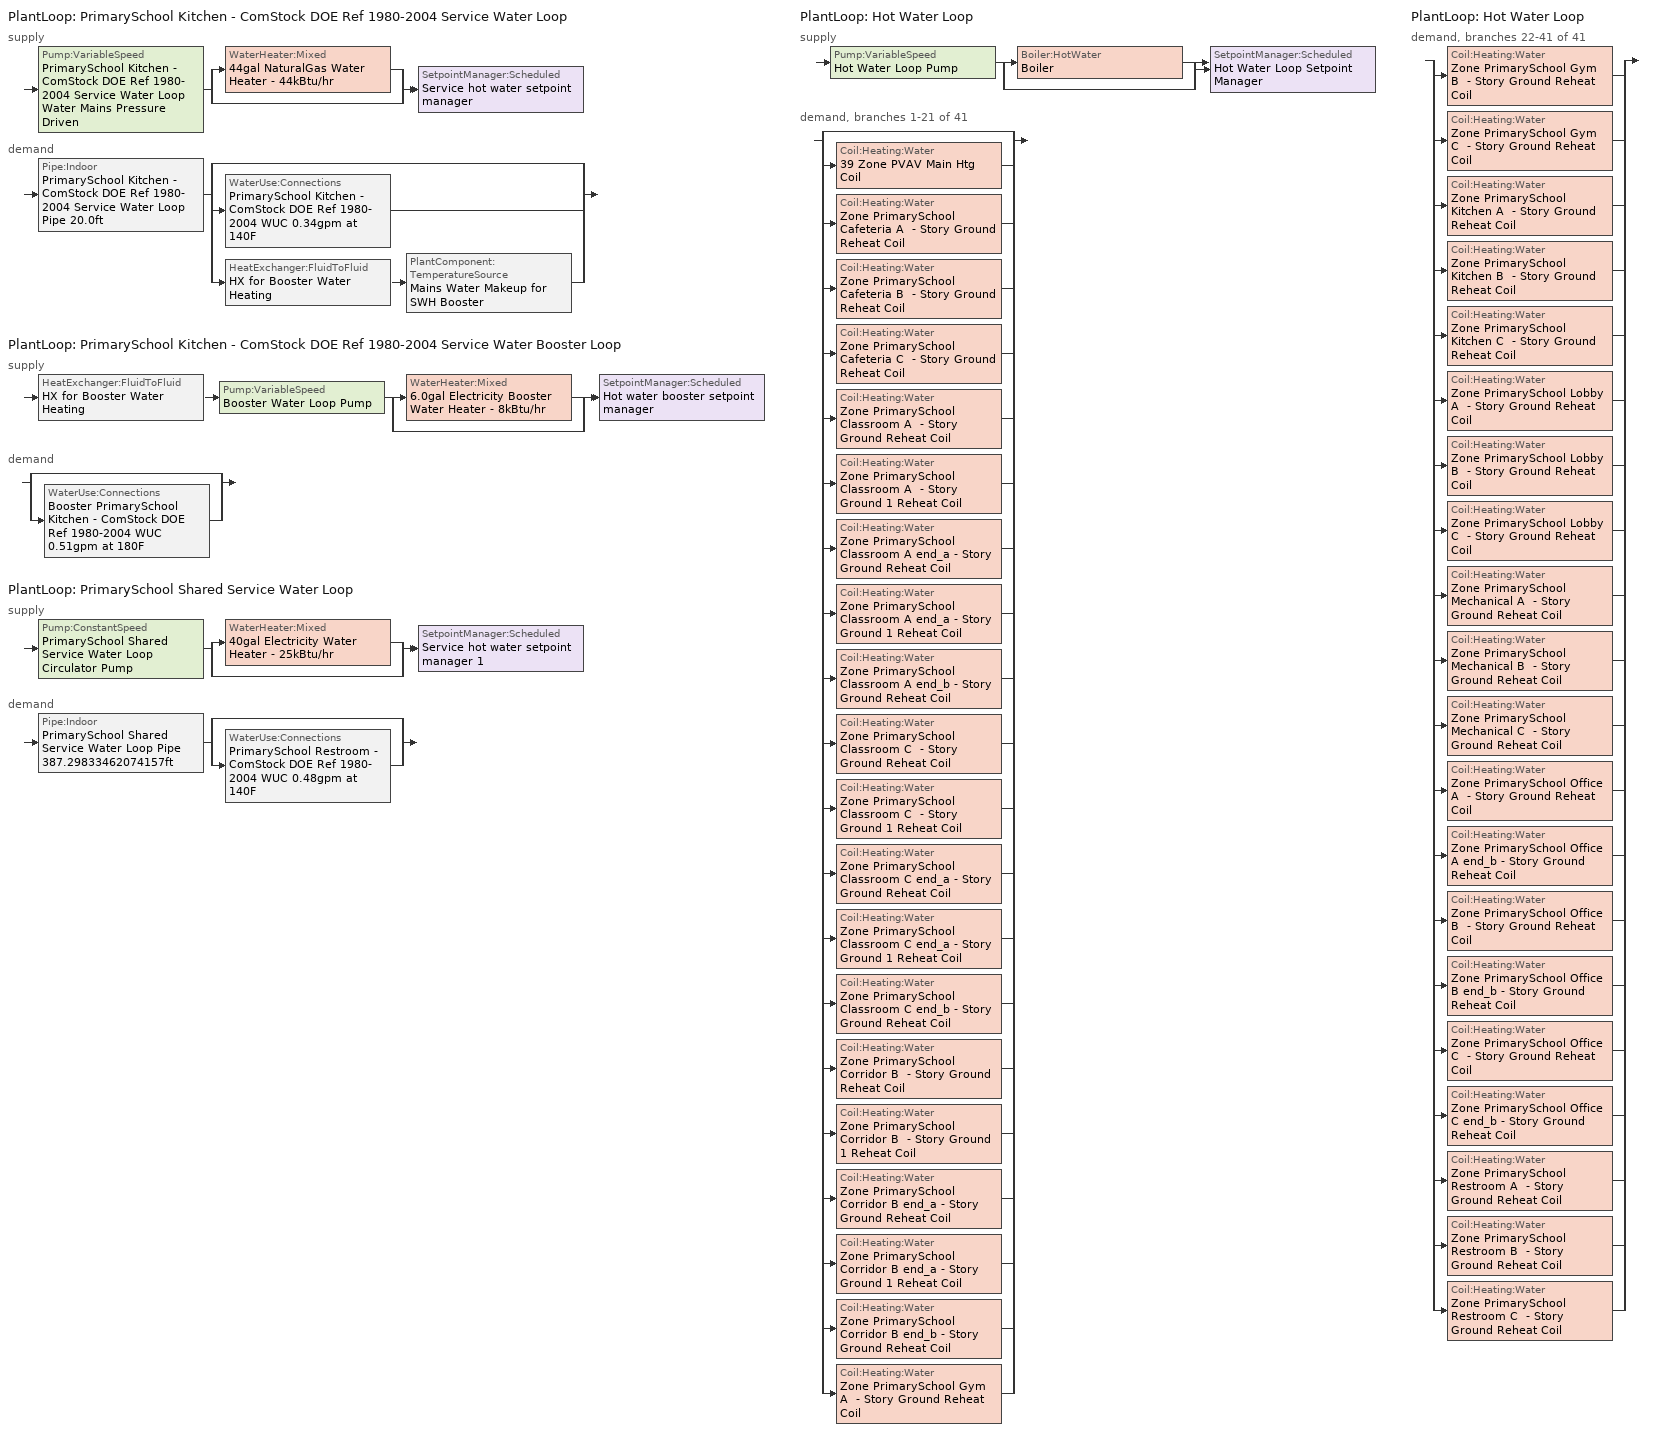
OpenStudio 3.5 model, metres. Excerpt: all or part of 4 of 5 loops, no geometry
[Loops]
PlantLoop 'PrimarySchool Kitchen - ComStock DOE Ref 1980-2004 Service Water Loop'
 supply: Pump:VariableSpeed 'PrimarySchool Kitchen - ComStock DOE Ref 1980-2004 Service Water Loop Water Mains Pressure Driven' > split
  | WaterHeater:Mixed '44gal NaturalGas Water Heater - 44kBtu/hr'
  | bypass
  join > SetpointManager:Scheduled 'Service hot water setpoint manager'
 demand: Pipe:Indoor 'PrimarySchool Kitchen - ComStock DOE Ref 1980-2004 Service Water Loop Pipe 20.0ft' > split
  | bypass
  | WaterUse:Connections 'PrimarySchool Kitchen - ComStock DOE Ref 1980-2004 WUC 0.34gpm at 140F'
  | HeatExchanger:FluidToFluid 'HX for Booster Water Heating' > PlantComponent:TemperatureSource 'Mains Water Makeup for SWH Booster'
PlantLoop 'PrimarySchool Kitchen - ComStock DOE Ref 1980-2004 Service Water Booster Loop'
 supply: HeatExchanger:FluidToFluid 'HX for Booster Water Heating' > Pump:VariableSpeed 'Booster Water Loop Pump' > split
  | WaterHeater:Mixed '6.0gal Electricity Booster Water Heater - 8kBtu/hr'
  | bypass
  join > SetpointManager:Scheduled 'Hot water booster setpoint manager'
 demand: split
  | bypass
  | WaterUse:Connections 'Booster PrimarySchool Kitchen - ComStock DOE Ref 1980-2004 WUC 0.51gpm at 180F'
PlantLoop 'PrimarySchool Shared Service Water Loop'
 supply: Pump:ConstantSpeed 'PrimarySchool Shared Service Water Loop Circulator Pump' > split
  | WaterHeater:Mixed '40gal Electricity Water Heater - 25kBtu/hr'
  | bypass
  join > SetpointManager:Scheduled 'Service hot water setpoint manager 1'
 demand: Pipe:Indoor 'PrimarySchool Shared Service Water Loop Pipe 387.29833462074157ft' > split
  | bypass
  | WaterUse:Connections 'PrimarySchool Restroom - ComStock DOE Ref 1980-2004 WUC 0.48gpm at 140F'
PlantLoop 'Hot Water Loop'
 supply: Pump:VariableSpeed 'Hot Water Loop Pump' > split
  | Boiler:HotWater 'Boiler'
  | bypass
  join > SetpointManager:Scheduled 'Hot Water Loop Setpoint Manager'
 demand, branches 1-21 of 41: split
  | bypass
  | Coil:Heating:Water '39 Zone PVAV Main Htg Coil'
  | Coil:Heating:Water 'Zone PrimarySchool Cafeteria A  - Story Ground Reheat Coil'
  | Coil:Heating:Water 'Zone PrimarySchool Cafeteria B  - Story Ground Reheat Coil'
  | Coil:Heating:Water 'Zone PrimarySchool Cafeteria C  - Story Ground Reheat Coil'
  | Coil:Heating:Water 'Zone PrimarySchool Classroom A  - Story Ground Reheat Coil'
  | Coil:Heating:Water 'Zone PrimarySchool Classroom A  - Story Ground 1 Reheat Coil'
  | Coil:Heating:Water 'Zone PrimarySchool Classroom A end_a - Story Ground Reheat Coil'
  | Coil:Heating:Water 'Zone PrimarySchool Classroom A end_a - Story Ground 1 Reheat Coil'
  | Coil:Heating:Water 'Zone PrimarySchool Classroom A end_b - Story Ground Reheat Coil'
  | Coil:Heating:Water 'Zone PrimarySchool Classroom C  - Story Ground Reheat Coil'
  | Coil:Heating:Water 'Zone PrimarySchool Classroom C  - Story Ground 1 Reheat Coil'
  | Coil:Heating:Water 'Zone PrimarySchool Classroom C end_a - Story Ground Reheat Coil'
  | Coil:Heating:Water 'Zone PrimarySchool Classroom C end_a - Story Ground 1 Reheat Coil'
  | Coil:Heating:Water 'Zone PrimarySchool Classroom C end_b - Story Ground Reheat Coil'
  | Coil:Heating:Water 'Zone PrimarySchool Corridor B  - Story Ground Reheat Coil'
  | Coil:Heating:Water 'Zone PrimarySchool Corridor B  - Story Ground 1 Reheat Coil'
  | Coil:Heating:Water 'Zone PrimarySchool Corridor B end_a - Story Ground Reheat Coil'
  | Coil:Heating:Water 'Zone PrimarySchool Corridor B end_a - Story Ground 1 Reheat Coil'
  | Coil:Heating:Water 'Zone PrimarySchool Corridor B end_b - Story Ground Reheat Coil'
  | Coil:Heating:Water 'Zone PrimarySchool Gym A  - Story Ground Reheat Coil'
PlantLoop 'Hot Water Loop'
 demand, branches 22-41 of 41: split
  | Coil:Heating:Water 'Zone PrimarySchool Gym B  - Story Ground Reheat Coil'
  | Coil:Heating:Water 'Zone PrimarySchool Gym C  - Story Ground Reheat Coil'
  | Coil:Heating:Water 'Zone PrimarySchool Kitchen A  - Story Ground Reheat Coil'
  | Coil:Heating:Water 'Zone PrimarySchool Kitchen B  - Story Ground Reheat Coil'
  | Coil:Heating:Water 'Zone PrimarySchool Kitchen C  - Story Ground Reheat Coil'
  | Coil:Heating:Water 'Zone PrimarySchool Lobby A  - Story Ground Reheat Coil'
  | Coil:Heating:Water 'Zone PrimarySchool Lobby B  - Story Ground Reheat Coil'
  | Coil:Heating:Water 'Zone PrimarySchool Lobby C  - Story Ground Reheat Coil'
  | Coil:Heating:Water 'Zone PrimarySchool Mechanical A  - Story Ground Reheat Coil'
  | Coil:Heating:Water 'Zone PrimarySchool Mechanical B  - Story Ground Reheat Coil'
  | Coil:Heating:Water 'Zone PrimarySchool Mechanical C  - Story Ground Reheat Coil'
  | Coil:Heating:Water 'Zone PrimarySchool Office A  - Story Ground Reheat Coil'
  | Coil:Heating:Water 'Zone PrimarySchool Office A end_b - Story Ground Reheat Coil'
  | Coil:Heating:Water 'Zone PrimarySchool Office B  - Story Ground Reheat Coil'
  | Coil:Heating:Water 'Zone PrimarySchool Office B end_b - Story Ground Reheat Coil'
  | Coil:Heating:Water 'Zone PrimarySchool Office C  - Story Ground Reheat Coil'
  | Coil:Heating:Water 'Zone PrimarySchool Office C end_b - Story Ground Reheat Coil'
  | Coil:Heating:Water 'Zone PrimarySchool Restroom A  - Story Ground Reheat Coil'
  | Coil:Heating:Water 'Zone PrimarySchool Restroom B  - Story Ground Reheat Coil'
  | Coil:Heating:Water 'Zone PrimarySchool Restroom C  - Story Ground Reheat Coil'
[SizingPeriod:DesignDay] Barometric Pressure {Pa}=96058; Rain Indicator=No; Snow Indicator=No; Day of Month=21; Daylight Saving Time Indicator=No; Humidity Condition Type=Wetbulb; Dry-Bulb Temperature Range Modifier Type=DefaultMultipliers
Name | Maximum Dry-Bulb Temperature {C} | Daily Dry-Bulb Temperature Range {deltaC} | Wind Speed {m/s} | Wind Direction {deg} | Sky Clearness | Month | Day Type | Wetbulb or DewPoint at Maximum Dry-Bulb {C} | Solar Model Indicator | ASHRAE Clear Sky Optical Depth for Beam Irradiance | ASHRAE Clear Sky Optical Depth for Diffuse Irradiance
Altoona Blair Co Ann Htg 99% Condns DB 1 | -12.2 | 0 | 4.1 | 260 | 0 | 1 | WinterDesignDay | -12.2 | ASHRAEClearSky
Altoona Blair Co Ann Htg 99.6% Condns DB 1 | -14.5 | 0 | 4.1 | 260 | 0 | 1 | WinterDesignDay | -14.5 | ASHRAEClearSky
Altoona Blair Co Ann Htg Wind 99% Condns WS=>MCDB 1 | -2.1 | 0 | 11.4 | 260 | 0 | 1 | WinterDesignDay | -2.1 | ASHRAEClearSky
Altoona Blair Co April .4% Condns DB=>MCWB 1 | 27.6 | 10.8 | 3.5 | 280 |  | 4 | SummerDesignDay | 17.1 | ASHRAETau | 0.391 | 2.247
Altoona Blair Co April .4% Condns WB=>MCDB 1 | 24.3 | 10.8 | 3.5 | 280 |  | 4 | SummerDesignDay | 18.7 | ASHRAETau | 0.391 | 2.247
Altoona Blair Co August .4% Condns DB=>MCWB 1 | 32.9 | 10.9 | 3.5 | 280 |  | 8 | SummerDesignDay | 23 | ASHRAETau | 0.425 | 2.178
Altoona Blair Co August .4% Condns WB=>MCDB 1 | 30 | 10.9 | 3.5 | 280 |  | 8 | SummerDesignDay | 24.6 | ASHRAETau | 0.425 | 2.178
Altoona Blair Co December .4% Condns DB=>MCWB 1 | 17.4 | 7 | 3.5 | 280 |  | 12 | SummerDesignDay | 13.3 | ASHRAETau | 0.296 | 2.609
Altoona Blair Co December .4% Condns WB=>MCDB 1 | 16.7 | 7 | 3.5 | 280 |  | 12 | SummerDesignDay | 14 | ASHRAETau | 0.296 | 2.609
Altoona Blair Co February .4% Condns DB=>MCWB 1 | 16.1 | 7.9 | 3.5 | 280 |  | 2 | SummerDesignDay | 10.4 | ASHRAETau | 0.317 | 2.422
Altoona Blair Co February .4% Condns WB=>MCDB 1 | 14.5 | 7.9 | 3.5 | 280 |  | 2 | SummerDesignDay | 11.6 | ASHRAETau | 0.317 | 2.422
Altoona Blair Co January .4% Condns DB=>MCWB 1 | 16.3 | 7.2 | 3.5 | 280 |  | 1 | SummerDesignDay | 13.3 | ASHRAETau | 0.305 | 2.482
Altoona Blair Co January .4% Condns WB=>MCDB 1 | 15.9 | 7.2 | 3.5 | 280 |  | 1 | SummerDesignDay | 14.1 | ASHRAETau | 0.305 | 2.482
Altoona Blair Co July .4% Condns DB=>MCWB 1 | 33.5 | 10.7 | 3.5 | 280 |  | 7 | SummerDesignDay | 22.5 | ASHRAETau | 0.438 | 2.116
Altoona Blair Co July .4% Condns WB=>MCDB 1 | 30.7 | 10.7 | 3.5 | 280 |  | 7 | SummerDesignDay | 25.1 | ASHRAETau | 0.438 | 2.116
Altoona Blair Co June .4% Condns DB=>MCWB 1 | 31.7 | 10.7 | 3.5 | 280 |  | 6 | SummerDesignDay | 22.4 | ASHRAETau | 0.455 | 2.03
Altoona Blair Co June .4% Condns WB=>MCDB 1 | 29 | 10.7 | 3.5 | 280 |  | 6 | SummerDesignDay | 24.5 | ASHRAETau | 0.455 | 2.03
Altoona Blair Co March .4% Condns DB=>MCWB 1 | 24.2 | 9.5 | 3.5 | 280 |  | 3 | SummerDesignDay | 15.3 | ASHRAETau | 0.352 | 2.382
Altoona Blair Co March .4% Condns WB=>MCDB 1 | 22.6 | 9.5 | 3.5 | 280 |  | 3 | SummerDesignDay | 16.5 | ASHRAETau | 0.352 | 2.382
Altoona Blair Co May .4% Condns DB=>MCWB 1 | 29.8 | 10.9 | 3.5 | 280 |  | 5 | SummerDesignDay | 20.2 | ASHRAETau | 0.406 | 2.17
Altoona Blair Co May .4% Condns WB=>MCDB 1 | 27.8 | 10.9 | 3.5 | 280 |  | 5 | SummerDesignDay | 21.9 | ASHRAETau | 0.406 | 2.17
Altoona Blair Co November .4% Condns DB=>MCWB 1 | 21.2 | 8.3 | 3.5 | 280 |  | 11 | SummerDesignDay | 14.2 | ASHRAETau | 0.319 | 2.561
Altoona Blair Co November .4% Condns WB=>MCDB 1 | 18.6 | 8.3 | 3.5 | 280 |  | 11 | SummerDesignDay | 16 | ASHRAETau | 0.319 | 2.561
[Construction]
Uninsulated copper pipe 0.75in type L: Copper pipe 0.75in type L
Uninsulated copper pipe 0.75in type L 1: Copper pipe 0.75in type L 1
[Material] Roughness=Smooth; Thickness {m}=0.001143; Conductivity {W/m-K}=386; Density {kg/m3}=8906.27; Specific Heat {J/kg-K}=385.1856; Thermal Absorptance=0.9; Solar Absorptance=0.7; Visible Absorptance=0.7
Copper pipe 0.75in type L; Copper pipe 0.75in type L 1
[WaterUse:Connections] Drain Water Heat Exchanger Type=None; Drain Water Heat Exchanger Destination=Plant
Name | Water Use Equipment Name 1
Booster PrimarySchool Kitchen - ComStock DOE Ref 1980-2004 WUC 0.51gpm at 180F | Booster PrimarySchool Kitchen - ComStock DOE Ref 1980-2004 Service Water Use 0.51gpm at 180F
PrimarySchool Kitchen - ComStock DOE Ref 1980-2004 WUC 0.34gpm at 140F | PrimarySchool Kitchen - ComStock DOE Ref 1980-2004 Service Water Use 0.34gpm at 140F
PrimarySchool Restroom - ComStock DOE Ref 1980-2004 WUC 0.48gpm at 140F | PrimarySchool Restroom - ComStock DOE Ref 1980-2004 Service Water Use 0.48gpm at 140F
[WaterUse:Equipment:Definition] Sensible Fraction Schedule=Fraction Sensible - 0.2; Latent Fraction Schedule=Fraction Latent - 0.05
Name | Peak Flow Rate {m3/s} | Target Temperature Schedule
Booster PrimarySchool Kitchen - ComStock DOE Ref 1980-2004 Service Water Use Def 0.51gpm | 3.19289e-05 | Mixed Water At Faucet Temp - 180F
PrimarySchool Kitchen - ComStock DOE Ref 1980-2004 Service Water Use Def 0.34gpm | 2.1286e-05 | Mixed Water At Faucet Temp - 140F
PrimarySchool Restroom - ComStock DOE Ref 1980-2004 Service Water Use Def 0.48gpm | 3.01771e-05 | Mixed Water At Faucet Temp - 140F
[WaterUse:Equipment] Flow Rate Fraction Schedule=SchoolPrimary BLDG_SWH_SCH
Name | Water Use Equipment Definition
Booster PrimarySchool Kitchen - ComStock DOE Ref 1980-2004 Service Water Use 0.51gpm at 180F | Booster PrimarySchool Kitchen - ComStock DOE Ref 1980-2004 Service Water Use Def 0.51gpm
PrimarySchool Kitchen - ComStock DOE Ref 1980-2004 Service Water Use 0.34gpm at 140F | PrimarySchool Kitchen - ComStock DOE Ref 1980-2004 Service Water Use Def 0.34gpm
PrimarySchool Restroom - ComStock DOE Ref 1980-2004 Service Water Use 0.48gpm at 140F | PrimarySchool Restroom - ComStock DOE Ref 1980-2004 Service Water Use Def 0.48gpm
[PlantLoop] Glycol Concentration=0; Plant Loop Volume {m3}=Autocalculate; Load Distribution Scheme=Optimal
PrimarySchool Kitchen - ComStock DOE Ref 1980-2004 Service Water Loop; PrimarySchool Shared Service Water Loop: Maximum Loop Temperature {C}=60; Minimum Loop Temperature {C}=10
PrimarySchool Kitchen - ComStock DOE Ref 1980-2004 Service Water Booster Loop: 
Hot Water Loop: Minimum Loop Temperature {C}=10; Fluid Type=Water
[Sizing:Plant] Loop Type=Heating; Sizing Option=NonCoincident; Zone Timesteps in Averaging Window=1; Coincident Sizing Factor Mode=None
Name | Design Loop Exit Temperature {C} | Loop Design Temperature Difference {deltaC}
PrimarySchool Kitchen - ComStock DOE Ref 1980-2004 Service Water Loop; PrimarySchool Shared Service Water Loop | 60 | 5
PrimarySchool Kitchen - ComStock DOE Ref 1980-2004 Service Water Booster Loop | 82.2222 | 5
Hot Water Loop | 82.2222 | 11.1111
[SetpointManager:Scheduled] Control Variable=Temperature
Name | Schedule | Setpoint Node or NodeList
Service hot water setpoint manager | Service Water Loop Temp - 140F | PrimarySchool Kitchen - ComStock DOE Ref 1980-2004 Service Water Loop Supply Outlet Node
Hot water booster setpoint manager | Service Water Booster Temp - 180.00000000000006F | PrimarySchool Kitchen - ComStock DOE Ref 1980-2004 Service Water Booster Loop Supply Outlet Node
Service hot water setpoint manager 1 | Service Water Loop Temp - 140F | PrimarySchool Shared Service Water Loop Supply Outlet Node
Hot Water Loop Setpoint Manager | Hot Water Loop Temp - 180F | Hot Water Loop Supply Outlet Node
[Pump:VariableSpeed] Skin Loss Radiative Fraction=0.5; Design Power Sizing Method=PowerPerFlowPerPressure; Design Electric Power per Unit Flow Rate {W/(m3/s)}=348701.1; Design Shaft Power per Unit Flow Rate per Unit Head {W-s/m3-Pa}=1.28205; Design Minimum Flow Rate Fraction=0
Name | Rated Pump Head {Pa} | Motor Efficiency | Pump Control Type | Rated Power Consumption {W} | Minimum Flow Rate {m3/s}
PrimarySchool Kitchen - ComStock DOE Ref 1980-2004 Service Water Loop Water Mains Pressure Driven | 0.001 | 1 | Continuous
Booster Water Loop Pump | 0 | 1 | Continuous | 0 | 0
Hot Water Loop Pump | 179344 | 0.9 | Intermittent
[WaterHeater:Mixed] Deadband Temperature Difference {deltaC}=2; Heater Control Type=Cycle; Off Cycle Parasitic Fuel Consumption Rate {W}=0; Off Cycle Parasitic Heat Fraction to Tank=0.8; On Cycle Parasitic Fuel Consumption Rate {W}=0; Ambient Temperature Indicator=Schedule; Ambient Temperature Schedule=Water Heater Ambient Temp Schedule 70.0F; Use Side Effectiveness=1; Source Side Effectiveness=1; Use Side Design Flow Rate {m3/s}=autosize; Source Side Design Flow Rate {m3/s}=autosize; Indirect Water Heating Recovery Time {hr}=1.5; Source Side Flow Control Mode=IndirectHeatPrimarySetpoint
Name | Tank Volume {m3} | Setpoint Temperature Schedule | Maximum Temperature Limit {C} | Heater Maximum Capacity {W} | Heater Fuel Type | Heater Thermal Efficiency | Off Cycle Parasitic Fuel Type | On Cycle Parasitic Fuel Type | Off Cycle Loss Coefficient to Ambient Temperature {W/K} | On Cycle Loss Coefficient to Ambient Temperature {W/K}
44gal NaturalGas Water Heater - 44kBtu/hr | 0.166956 | Service Water Loop Temp - 140F | 60 | 12926 | NaturalGas | 0.78 | NaturalGas | NaturalGas | 6 | 6
6.0gal Electricity Booster Water Heater - 8kBtu/hr | 0.0227125 | Service Water Booster Temp - 180.00000000000006F | 82.2222 | 2481.79 | Electricity | 1 | Electricity | Electricity | 1.053 | 1.053
40gal Electricity Water Heater - 25kBtu/hr | 0.151416 | Service Water Loop Temp - 140F | 60 | 7330.04 | Electricity | 1 | Electricity | Electricity | 1.053 | 1.053
[WaterHeater:Sizing] Design Mode=PeakDraw; Time Storage Can Meet Peak Draw {hr}=0.538503; Time for Tank Recovery {hr}=0; Nominal Tank Volume for Autosizing Plant Connections {m3}=1
44gal NaturalGas Water Heater - 44kBtu/hr; 6.0gal Electricity Booster Water Heater - 8kBtu/hr; 40gal Electricity Water Heater - 25kBtu/hr
[Pipe:Indoor] Environment Type=Schedule; Ambient Temperature Schedule=Temporary Pipe Indoor Ambient Temp 79.7F; Pipe Inside Diameter {m}=0.019939
Name | Construction | Ambient Air Velocity Schedule | Pipe Length {m}
PrimarySchool Kitchen - ComStock DOE Ref 1980-2004 Service Water Loop Pipe 20.0ft | Uninsulated copper pipe 0.75in type L | PrimarySchool Kitchen - ComStock DOE Ref 1980-2004 Service Water Loop Piping Air Velocity - 0.67mph | 6.096
PrimarySchool Shared Service Water Loop Pipe 387.29833462074157ft | Uninsulated copper pipe 0.75in type L 1 | PrimarySchool Shared Service Water Loop Piping Air Velocity - 0.67mph | 118.049
[HeatExchanger:FluidToFluid]
HX for Booster Water Heating: Loop Demand Side Design Flow Rate {m3/s}=autosize; Loop Supply Side Design Flow Rate {m3/s}=autosize; Heat Exchange Model Type=Ideal; Heat Exchanger U-Factor Times Area Value {W/K}=autosize; Control Type=UncontrolledOn; Minimum Temperature Difference to Activate Heat Exchanger {deltaC}=0.01; Heat Transfer Metering End Use Type=LoopToLoop; Component Override Cooling Control Temperature Mode=Loop; Sizing Factor=1; Operation Minimum Temperature Limit {C}=0; Operation Maximum Temperature Limit {C}=100
[PlantComponent:TemperatureSource]
Mains Water Makeup for SWH Booster: Design Volume Flow Rate {m3/s}=autosize; Temperature Specification Type=Scheduled; Source Temperature {C}=8; Source Temperature Schedule=Mains Water Temperature
[EnergyManagementSystem:Sensor]
Mains_Water_Temp_Sen: Output Variable or Output Meter Index Key=Environment; Output Variable or Output Meter=Site Mains Water Temperature
[EnergyManagementSystem:Actuator]
Mains_Water_Temp_Act: Actuated Component=Mains Water Temperature; Actuated Component Type=Schedule:Constant; Actuated Component Control Type=Schedule Value
[EnergyManagementSystem:Program]
Mains_Water_Prg: SET Mains_Water_Temp_Act = Mains_Water_Temp_Sen
[EnergyManagementSystem:ProgramCallingManager]
Mains_Water_Prg_Mgr: BeginTimestepBeforePredictor; Mains_Water_Prg
[Pump:ConstantSpeed]
PrimarySchool Shared Service Water Loop Circulator Pump: Rated Flow Rate {m3/s}=autosize; Rated Pump Head {Pa}=29890.7; Rated Power Consumption {W}=autosize; Motor Efficiency=0.3; Fraction of Motor Inefficiencies to Fluid Stream=0; Pump Control Type=Intermittent; Design Power Sizing Method=PowerPerFlowPerPressure; Design Electric Power per Unit Flow Rate {W/(m3/s)}=348701.1; Design Shaft Power per Unit Flow Rate per Unit Head {W-s/m3-Pa}=1.28205
[Refrigeration:System] Minimum Condensing Temperature {C}=21; Refrigeration System Working Fluid Type=R404a; Suction Temperature Control Type=ConstantSuctionTemperature
Name | Refrigeration Condenser
Medium Temperature | Refrigeration Condenser Air Cooled 1
Low Temperature | Refrigeration Condenser Air Cooled 2
[Refrigeration:Compressor] Rated Return Gas Temperature {C}=18.3; Rated Subcooling {deltaC}=0
Name | Refrigeration Compressor Power Curve | Refrigeration Compressor Capacity Curve
Refrigeration Compressor 1 | MT_compressor_power_smallandold | MT_compressor_capacity_smallandold
Refrigeration Compressor 2 | LT_compressor_power_smallandold | LT_compressor_capacity_smallandold
[Refrigeration:Condenser:AirCooled] Rated Subcooling Temperature Difference {deltaC}=0; Condenser Fan Speed Control Type=VariableSpeed; Rated Fan Power {W}=102.575; Minimum Fan Air Flow Ratio=0
Name | Rated Effective Total Heat Rejection Rate Curve
Refrigeration Condenser Air Cooled 1 | Condenser Heat Rejection Function of Temperature
Refrigeration Condenser Air Cooled 2 | Condenser Heat Rejection Function of Temperature 1
[Boiler:HotWater]
Boiler: Fuel Type=NaturalGas; Nominal Thermal Efficiency=0.78; Efficiency Curve Temperature Evaluation Variable=LeavingBoiler; Minimum Part Load Ratio=0; Maximum Part Load Ratio=1.2; Optimum Part Load Ratio=1; Water Outlet Upper Temperature Limit {C}=95; Boiler Flow Mode=LeavingSetpointModulated; Parasitic Electric Load {W}=0; Sizing Factor=1
[Coil:Heating:Water] Availability Schedule=Always On Discrete; Rated Inlet Water Temperature {C}=82.2222; Rated Outlet Water Temperature {C}=71.1111
Name | Rated Inlet Air Temperature {C} | Rated Outlet Air Temperature {C}
39 Zone PVAV Main Htg Coil | 7.22222 | 12.7778
Zone PrimarySchool Cafeteria A  - Story Ground Reheat Coil; Zone PrimarySchool Cafeteria B  - Story Ground Reheat Coil; Zone PrimarySchool Cafeteria C  - Story Ground Reheat Coil; Zone PrimarySchool Classroom A  - Story Ground Reheat Coil; Zone PrimarySchool Classroom A  - Story Ground 1 Reheat Coil; Zone PrimarySchool Classroom A end_a - Story Ground Reheat Coil; Zone PrimarySchool Classroom A end_a - Story Ground 1 Reheat Coil; Zone PrimarySchool Classroom A end_b - Story Ground Reheat Coil; Zone PrimarySchool Classroom C  - Story Ground Reheat Coil; Zone PrimarySchool Classroom C  - Story Ground 1 Reheat Coil; Zone PrimarySchool Classroom C end_a - Story Ground Reheat Coil; Zone PrimarySchool Classroom C end_a - Story Ground 1 Reheat Coil; Zone PrimarySchool Classroom C end_b - Story Ground Reheat Coil; Zone PrimarySchool Corridor B  - Story Ground Reheat Coil; Zone PrimarySchool Corridor B  - Story Ground 1 Reheat Coil; Zone PrimarySchool Corridor B end_a - Story Ground Reheat Coil; Zone PrimarySchool Corridor B end_a - Story Ground 1 Reheat Coil; Zone PrimarySchool Corridor B end_b - Story Ground Reheat Coil; Zone PrimarySchool Gym A  - Story Ground Reheat Coil; Zone PrimarySchool Gym B  - Story Ground Reheat Coil; Zone PrimarySchool Gym C  - Story Ground Reheat Coil; Zone PrimarySchool Kitchen A  - Story Ground Reheat Coil; Zone PrimarySchool Kitchen B  - Story Ground Reheat Coil; Zone PrimarySchool Kitchen C  - Story Ground Reheat Coil; Zone PrimarySchool Lobby A  - Story Ground Reheat Coil; Zone PrimarySchool Lobby B  - Story Ground Reheat Coil; Zone PrimarySchool Lobby C  - Story Ground Reheat Coil; Zone PrimarySchool Mechanical A  - Story Ground Reheat Coil; Zone PrimarySchool Mechanical B  - Story Ground Reheat Coil; Zone PrimarySchool Mechanical C  - Story Ground Reheat Coil; Zone PrimarySchool Office A  - Story Ground Reheat Coil; Zone PrimarySchool Office A end_b - Story Ground Reheat Coil; Zone PrimarySchool Office B  - Story Ground Reheat Coil; Zone PrimarySchool Office B end_b - Story Ground Reheat Coil; Zone PrimarySchool Office C  - Story Ground Reheat Coil; Zone PrimarySchool Office C end_b - Story Ground Reheat Coil; Zone PrimarySchool Restroom A  - Story Ground Reheat Coil; Zone PrimarySchool Restroom B  - Story Ground Reheat Coil; Zone PrimarySchool Restroom C  - Story Ground Reheat Coil | 12.7778 | 50
[Controller:WaterCoil] Action=Normal; Controller Convergence Tolerance {deltaC}=0.1; Minimum Actuated Flow {m3/s}=0
Name | Water Coil
39 Zone PVAV Main Htg Coil Controller | 39 Zone PVAV Main Htg Coil
Zone PrimarySchool Cafeteria A  - Story Ground Reheat Coil Controller | Zone PrimarySchool Cafeteria A  - Story Ground Reheat Coil
Zone PrimarySchool Cafeteria B  - Story Ground Reheat Coil Controller | Zone PrimarySchool Cafeteria B  - Story Ground Reheat Coil
Zone PrimarySchool Cafeteria C  - Story Ground Reheat Coil Controller | Zone PrimarySchool Cafeteria C  - Story Ground Reheat Coil
Zone PrimarySchool Classroom A  - Story Ground Reheat Coil Controller | Zone PrimarySchool Classroom A  - Story Ground Reheat Coil
Zone PrimarySchool Classroom A  - Story Ground 1 Reheat Coil Controller | Zone PrimarySchool Classroom A  - Story Ground 1 Reheat Coil
Zone PrimarySchool Classroom A end_a - Story Ground Reheat Coil Controller | Zone PrimarySchool Classroom A end_a - Story Ground Reheat Coil
Zone PrimarySchool Classroom A end_a - Story Ground 1 Reheat Coil Controller | Zone PrimarySchool Classroom A end_a - Story Ground 1 Reheat Coil
Zone PrimarySchool Classroom A end_b - Story Ground Reheat Coil Controller | Zone PrimarySchool Classroom A end_b - Story Ground Reheat Coil
Zone PrimarySchool Classroom C  - Story Ground Reheat Coil Controller | Zone PrimarySchool Classroom C  - Story Ground Reheat Coil
Zone PrimarySchool Classroom C  - Story Ground 1 Reheat Coil Controller | Zone PrimarySchool Classroom C  - Story Ground 1 Reheat Coil
Zone PrimarySchool Classroom C end_a - Story Ground Reheat Coil Controller | Zone PrimarySchool Classroom C end_a - Story Ground Reheat Coil
Zone PrimarySchool Classroom C end_a - Story Ground 1 Reheat Coil Controller | Zone PrimarySchool Classroom C end_a - Story Ground 1 Reheat Coil
Zone PrimarySchool Classroom C end_b - Story Ground Reheat Coil Controller | Zone PrimarySchool Classroom C end_b - Story Ground Reheat Coil
Zone PrimarySchool Corridor B  - Story Ground Reheat Coil Controller | Zone PrimarySchool Corridor B  - Story Ground Reheat Coil
Zone PrimarySchool Corridor B  - Story Ground 1 Reheat Coil Controller | Zone PrimarySchool Corridor B  - Story Ground 1 Reheat Coil
Zone PrimarySchool Corridor B end_a - Story Ground Reheat Coil Controller | Zone PrimarySchool Corridor B end_a - Story Ground Reheat Coil
Zone PrimarySchool Corridor B end_a - Story Ground 1 Reheat Coil Controller | Zone PrimarySchool Corridor B end_a - Story Ground 1 Reheat Coil
Zone PrimarySchool Corridor B end_b - Story Ground Reheat Coil Controller | Zone PrimarySchool Corridor B end_b - Story Ground Reheat Coil
Zone PrimarySchool Gym A  - Story Ground Reheat Coil Controller | Zone PrimarySchool Gym A  - Story Ground Reheat Coil
Zone PrimarySchool Gym B  - Story Ground Reheat Coil Controller | Zone PrimarySchool Gym B  - Story Ground Reheat Coil
Zone PrimarySchool Gym C  - Story Ground Reheat Coil Controller | Zone PrimarySchool Gym C  - Story Ground Reheat Coil
Zone PrimarySchool Kitchen A  - Story Ground Reheat Coil Controller | Zone PrimarySchool Kitchen A  - Story Ground Reheat Coil
Zone PrimarySchool Kitchen B  - Story Ground Reheat Coil Controller | Zone PrimarySchool Kitchen B  - Story Ground Reheat Coil
Zone PrimarySchool Kitchen C  - Story Ground Reheat Coil Controller | Zone PrimarySchool Kitchen C  - Story Ground Reheat Coil
Zone PrimarySchool Lobby A  - Story Ground Reheat Coil Controller | Zone PrimarySchool Lobby A  - Story Ground Reheat Coil
Zone PrimarySchool Lobby B  - Story Ground Reheat Coil Controller | Zone PrimarySchool Lobby B  - Story Ground Reheat Coil
Zone PrimarySchool Lobby C  - Story Ground Reheat Coil Controller | Zone PrimarySchool Lobby C  - Story Ground Reheat Coil
Zone PrimarySchool Mechanical A  - Story Ground Reheat Coil Controller | Zone PrimarySchool Mechanical A  - Story Ground Reheat Coil
Zone PrimarySchool Mechanical B  - Story Ground Reheat Coil Controller | Zone PrimarySchool Mechanical B  - Story Ground Reheat Coil
Zone PrimarySchool Mechanical C  - Story Ground Reheat Coil Controller | Zone PrimarySchool Mechanical C  - Story Ground Reheat Coil
Zone PrimarySchool Office A  - Story Ground Reheat Coil Controller | Zone PrimarySchool Office A  - Story Ground Reheat Coil
Zone PrimarySchool Office A end_b - Story Ground Reheat Coil Controller | Zone PrimarySchool Office A end_b - Story Ground Reheat Coil
Zone PrimarySchool Office B  - Story Ground Reheat Coil Controller | Zone PrimarySchool Office B  - Story Ground Reheat Coil
Zone PrimarySchool Office B end_b - Story Ground Reheat Coil Controller | Zone PrimarySchool Office B end_b - Story Ground Reheat Coil
Zone PrimarySchool Office C  - Story Ground Reheat Coil Controller | Zone PrimarySchool Office C  - Story Ground Reheat Coil
Zone PrimarySchool Office C end_b - Story Ground Reheat Coil Controller | Zone PrimarySchool Office C end_b - Story Ground Reheat Coil
Zone PrimarySchool Restroom A  - Story Ground Reheat Coil Controller | Zone PrimarySchool Restroom A  - Story Ground Reheat Coil
Zone PrimarySchool Restroom B  - Story Ground Reheat Coil Controller | Zone PrimarySchool Restroom B  - Story Ground Reheat Coil
Zone PrimarySchool Restroom C  - Story Ground Reheat Coil Controller | Zone PrimarySchool Restroom C  - Story Ground Reheat Coil
[AvailabilityManager:NightCycle]
Availability Manager Night Cycle 1: Applicability Schedule=Always On Discrete; Control Type=CycleOnAny; Thermostat Tolerance {deltaC}=1; Cycling Run Time {s}=1800
[Schedule:Ruleset]
SchoolPrimary BLDG_SWH_SCH: Default Day Schedule=SchoolPrimary BLDG_SWH_SCH Default; Summer Design Day Schedule=SchoolPrimary BLDG_SWH_SCH Summer Design Day; Winter Design Day Schedule=SchoolPrimary BLDG_SWH_SCH Winter Design Day
Fraction Sensible - 0.2: Default Day Schedule=Fraction Sensible - 0.2 Default
Fraction Latent - 0.05: Default Day Schedule=Fraction Latent - 0.05 Default
Mixed Water At Faucet Temp - 180F: Default Day Schedule=Mixed Water At Faucet Temp - 180F Default
Mixed Water At Faucet Temp - 140F: Default Day Schedule=Mixed Water At Faucet Temp - 140F Default
Service Water Loop Temp - 140F: Default Day Schedule=Service Water Loop Temp - 140F Default
Water Heater Ambient Temp Schedule 70.0F; Water Heater Ambient Temp Schedule 70.0F: Default Day Schedule=Water Heater Ambient Temp Schedule 70.0F Default
PrimarySchool Kitchen - ComStock DOE Ref 1980-2004 Service Water Loop Piping Air Velocity - 0.67mph: Default Day Schedule=PrimarySchool Kitchen - ComStock DOE Ref 1980-2004 Service Water Loop Piping Air Velocity - 0.67mph Default
Service Water Booster Temp - 180.00000000000006F: Default Day Schedule=Service Water Booster Temp - 180.00000000000006F Default
PrimarySchool Shared Service Water Loop Piping Air Velocity - 0.67mph: Default Day Schedule=PrimarySchool Shared Service Water Loop Piping Air Velocity - 0.67mph Default
Hot Water Loop Temp - 180F: Default Day Schedule=Hot Water Loop Temp - 180F Default
[Schedule:Day]
SchoolPrimary BLDG_SWH_SCH Default; SchoolPrimary BLDG_SWH_SCH Sat Day; SchoolPrimary BLDG_SWH_SCH Sun|Sat Day; SchoolPrimary BLDG_SWH_SCH Sun|Sat Day 1: Yes, 8, 45, 0, 24, 0, 0
SchoolPrimary BLDG_SWH_SCH Summer Design Day: 7, 0, 0.05, 8, 0, 0.1, 9, 0, 0.34, 10, 0, 0.6, 11, 0, 0.63, 12, 0, 0.72, 13, 0, 0.79, 14, 0, 0.83, 15, 0, 0.61, 16, 0, 0.65, 18, 0, 0.1, 19, 0, 0.19, 20, 0, 0.25, 22, 0, 0.22, 23, 0, 0.12, 24, 0, 0.09
SchoolPrimary BLDG_SWH_SCH Wkdy Day; SchoolPrimary BLDG_SWH_SCH Wkdy Day 2; autogen Schedule Rule 43 6_day_sch; autogen Schedule Rule 43 7_day_sch; autogen Schedule Rule 43 8_day_sch; autogen Schedule Rule 43 9_day_sch; autogen Schedule Rule 41 24_day_sch; autogen Schedule Rule 41 25_day_sch; autogen Schedule Rule 41 26_day_sch; autogen Schedule Rule 41 27_day_sch: Yes, 7, 30, 0, 7, 40, 0.0566667, 7, 50, 0.113333, 8, 0, 0.17, 8, 9, 0.226667, 8, 19, 0.283333, 8, 29, 0.34, 8, 30, 0.34, 8, 39, 0.383333, 8, 49, 0.426667, 8, 59, 0.47, 9, 9, 0.513333, 9, 19, 0.556667, 9, 29, 0.6, 9, 30, 0.6, 9, 39, 0.605, 9, 49, 0.61, 9, 59, 0.615, 10, 9, 0.62, 10, 19, 0.625, 10, 29, 0.63, 10, 30, 0.63, 10, 39, 0.645, 10, 49, 0.66, 10, 59, 0.675, 11, 9, 0.69, 11, 19, 0.705, 11, 29, 0.72, 11, 30, 0.72, 11, 39, 0.731667, 11, 49, 0.743333, 11, 59, 0.755, 12, 9, 0.766667, 12, 19, 0.778333, 12, 29, 0.79, 12, 30, 0.79, 12, 39, 0.796667, 12, 49, 0.803333, 12, 59, 0.81, 13, 9, 0.816667, 13, 19, 0.823333, 13, 29, 0.83, 13, 30, 0.83, 13, 39, 0.793333, 13, 49, 0.756667, 13, 59, 0.72, 14, 9, 0.683333, 14, 19, 0.646667, 14, 29, 0.61, 14, 30, 0.61, 14, 39, 0.616667, 14, 49, 0.623333, 14, 59, 0.63, 15, 9, 0.636667, 15, 19, 0.643333, 15, 29, 0.65, 15, 30, 0.65, 15, 39, 0.558333, 15, 49, 0.466667, 15, 59, 0.375, 16, 9, 0.283333, 16, 19, 0.191667, 16, 30, 0.1, 17, 30, 0.1, 17, 40, 0.115, 17, 50, 0.13, 18, 0, 0.145, 18, 10, 0.16, 18, 20, 0.175, 18, 30, 0.19, 18, 40, 0.2, 18, 50, 0.21, 19, 0, 0.22, 19, 10, 0.23, 19, 20, 0.24, 19, 30, 0.25, 19, 40, 0.208333, 19, 50, 0.166667, 20, 0, 0.125, 20, 10, 0.0833333, 20, 20, 0.0416667, 20, 30, 0, 24, 0, 0
SchoolPrimary BLDG_SWH_SCH Wkdy Day 1; autogen Schedule Rule 42 10_day_sch; autogen Schedule Rule 42 11_day_sch; autogen Schedule Rule 42 12_day_sch; autogen Schedule Rule 42 13_day_sch; autogen Schedule Rule 42 14_day_sch; autogen Schedule Rule 42 15_day_sch; autogen Schedule Rule 42 16_day_sch; autogen Schedule Rule 42 17_day_sch; autogen Schedule Rule 42 18_day_sch; autogen Schedule Rule 42 19_day_sch; autogen Schedule Rule 42 20_day_sch; autogen Schedule Rule 42 21_day_sch; autogen Schedule Rule 42 22_day_sch; autogen Schedule Rule 42 23_day_sch: Yes, 6, 0, 0, 6, 10, 0.00416667, 6, 20, 0.00833333, 6, 30, 0.0125, 6, 40, 0.0166667, 6, 50, 0.0208333, 7, 0, 0.025, 7, 10, 0.0291667, 7, 20, 0.0333333, 7, 30, 0.0375, 7, 40, 0.0416667, 7, 50, 0.0458333, 8, 0, 0.05, 8, 10, 0.0541667, 8, 20, 0.0583333, 8, 30, 0.0625, 8, 40, 0.0666667, 8, 50, 0.0708333, 9, 0, 0.075, 9, 9, 0.0791667, 9, 19, 0.0833333, 9, 29, 0.0875, 9, 39, 0.0916667, 9, 49, 0.0958333, 9, 59, 0.1, 10, 0, 0.1, 17, 30, 0.1, 17, 40, 0.115, 17, 50, 0.13, 18, 0, 0.145, 18, 10, 0.16, 18, 20, 0.175, 18, 30, 0.19, 18, 40, 0.2, 18, 50, 0.21, 19, 0, 0.22, 19, 10, 0.23, 19, 20, 0.24, 19, 30, 0.25, 19, 40, 0.208333, 19, 50, 0.166667, 20, 0, 0.125, 20, 10, 0.0833333, 20, 20, 0.0416667, 20, 30, 0, 24, 0, 0
SchoolPrimary BLDG_SWH_SCH Winter Design Day: 9, 0, 0.03, 13, 0, 0.05, 24, 0, 0.03
Fraction Sensible - 0.2 Default: 24, 0, 0.2
Fraction Latent - 0.05 Default: 24, 0, 0.05
Mixed Water At Faucet Temp - 180F Default; Service Water Booster Temp - 180.00000000000006F Default; Hot Water Loop Temp - 180F Default: 24, 0, 82.2222
Mixed Water At Faucet Temp - 140F Default; Service Water Loop Temp - 140F Default: 24, 0, 60
Water Heater Ambient Temp Schedule 70.0F Default; Water Heater Ambient Temp Schedule 70.0F Default: 24, 0, 21.1111
PrimarySchool Kitchen - ComStock DOE Ref 1980-2004 Service Water Loop Piping Air Velocity - 0.67mph Default; PrimarySchool Shared Service Water Loop Piping Air Velocity - 0.67mph Default: 24, 0, 0.3
[Schedule:Rule] Schedule Ruleset=SchoolPrimary BLDG_SWH_SCH
Schedule Rule 38: Rule Order=5; Day Schedule=SchoolPrimary BLDG_SWH_SCH Sat Day; Apply Saturday=Yes; Date Specification Type=DateRange; Start Month=9; Start Day=16; End Month=12; End Day=31
Schedule Rule 39: Rule Order=4; Day Schedule=SchoolPrimary BLDG_SWH_SCH Sun|Sat Day; Apply Saturday=Yes; Date Specification Type=DateRange; Start Month=1; Start Day=1; End Month=6; End Day=15; Apply Sunday=Yes
Schedule Rule 40: Rule Order=3; Day Schedule=SchoolPrimary BLDG_SWH_SCH Sun|Sat Day 1; Apply Saturday=Yes; Date Specification Type=DateRange; Start Month=6; Start Day=16; End Month=9; End Day=15; Apply Sunday=Yes
Schedule Rule 41: Rule Order=2; Day Schedule=SchoolPrimary BLDG_SWH_SCH Wkdy Day; Date Specification Type=DateRange; Start Month=1; Start Day=1; End Month=6; End Day=15; Apply Monday=Yes; Apply Tuesday=Yes; Apply Wednesday=Yes; Apply Thursday=Yes; Apply Friday=Yes
Schedule Rule 42: Rule Order=1; Day Schedule=SchoolPrimary BLDG_SWH_SCH Wkdy Day 1; Date Specification Type=DateRange; Start Month=6; Start Day=16; End Month=9; End Day=15; Apply Monday=Yes; Apply Tuesday=Yes; Apply Wednesday=Yes; Apply Thursday=Yes; Apply Friday=Yes
Schedule Rule 43: Rule Order=0; Day Schedule=SchoolPrimary BLDG_SWH_SCH Wkdy Day 2; Date Specification Type=DateRange; Start Month=9; Start Day=16; End Month=12; End Day=31; Apply Monday=Yes; Apply Tuesday=Yes; Apply Wednesday=Yes; Apply Thursday=Yes; Apply Friday=Yes
autogen Schedule Rule 43 6: Rule Order=6; Day Schedule=autogen Schedule Rule 43 6_day_sch; Apply Saturday=Yes; Date Specification Type=SpecificDates; Apply Sunday=Yes; Apply Monday=Yes; Apply Tuesday=Yes; Apply Wednesday=Yes; Apply Thursday=Yes; Apply Friday=Yes; Specific Month 1=9; Specific Day 1=20; Specific Month 2=9; Specific Day 2=27; Specific Month 3=10; Specific Day 3=4; Specific Month 4=10; Specific Day 4=11; Specific Month 5=10; Specific Day 5=18; Specific Month 6=10; Specific Day 6=25; Specific Month 7=11; Specific Day 7=1; Specific Month 8=11; Specific Day 8=8; Specific Month 9=11; Specific Day 9=15; Specific Month 10=11; Specific Day 10=22; Specific Month 11=11; Specific Day 11=29; Specific Month 12=12; Specific Day 12=6; Specific Month 13=12; Specific Day 13=13; Specific Month 14=12; Specific Day 14=20; Specific Month 15=12; Specific Day 15=27
autogen Schedule Rule 43 7: Rule Order=7; Day Schedule=autogen Schedule Rule 43 7_day_sch; Apply Saturday=Yes; Date Specification Type=SpecificDates; Apply Sunday=Yes; Apply Monday=Yes; Apply Tuesday=Yes; Apply Wednesday=Yes; Apply Thursday=Yes; Apply Friday=Yes; Specific Month 1=9; Specific Day 1=21; Specific Month 2=9; Specific Day 2=28; Specific Month 3=10; Specific Day 3=5; Specific Month 4=10; Specific Day 4=12; Specific Month 5=10; Specific Day 5=19; Specific Month 6=10; Specific Day 6=26; Specific Month 7=11; Specific Day 7=2; Specific Month 8=11; Specific Day 8=9; Specific Month 9=11; Specific Day 9=16; Specific Month 10=11; Specific Day 10=23; Specific Month 11=11; Specific Day 11=30; Specific Month 12=12; Specific Day 12=7; Specific Month 13=12; Specific Day 13=14; Specific Month 14=12; Specific Day 14=21; Specific Month 15=12; Specific Day 15=28
autogen Schedule Rule 43 8: Rule Order=8; Day Schedule=autogen Schedule Rule 43 8_day_sch; Apply Saturday=Yes; Date Specification Type=SpecificDates; Apply Sunday=Yes; Apply Monday=Yes; Apply Tuesday=Yes; Apply Wednesday=Yes; Apply Thursday=Yes; Apply Friday=Yes; Specific Month 1=9; Specific Day 1=22; Specific Month 2=9; Specific Day 2=29; Specific Month 3=10; Specific Day 3=6; Specific Month 4=10; Specific Day 4=13; Specific Month 5=10; Specific Day 5=20; Specific Month 6=10; Specific Day 6=27; Specific Month 7=11; Specific Day 7=3; Specific Month 8=11; Specific Day 8=10; Specific Month 9=11; Specific Day 9=17; Specific Month 10=11; Specific Day 10=24; Specific Month 11=12; Specific Day 11=1; Specific Month 12=12; Specific Day 12=8; Specific Month 13=12; Specific Day 13=15; Specific Month 14=12; Specific Day 14=22; Specific Month 15=12; Specific Day 15=29
autogen Schedule Rule 43 9: Rule Order=9; Day Schedule=autogen Schedule Rule 43 9_day_sch; Apply Saturday=Yes; Date Specification Type=SpecificDates; Apply Sunday=Yes; Apply Monday=Yes; Apply Tuesday=Yes; Apply Wednesday=Yes; Apply Thursday=Yes; Apply Friday=Yes; Specific Month 1=9; Specific Day 1=17; Specific Month 2=9; Specific Day 2=24; Specific Month 3=10; Specific Day 3=1; Specific Month 4=10; Specific Day 4=8; Specific Month 5=10; Specific Day 5=15; Specific Month 6=10; Specific Day 6=22; Specific Month 7=10; Specific Day 7=29; Specific Month 8=11; Specific Day 8=5; Specific Month 9=11; Specific Day 9=12; Specific Month 10=11; Specific Day 10=19; Specific Month 11=11; Specific Day 11=26; Specific Month 12=12; Specific Day 12=3; Specific Month 13=12; Specific Day 13=10; Specific Month 14=12; Specific Day 14=17; Specific Month 15=12; Specific Day 15=24; Specific Month 16=12; Specific Day 16=31
autogen Schedule Rule 42 10: Rule Order=10; Day Schedule=autogen Schedule Rule 42 10_day_sch; Apply Saturday=Yes; Date Specification Type=SpecificDates; Apply Sunday=Yes; Apply Monday=Yes; Apply Tuesday=Yes; Apply Wednesday=Yes; Apply Thursday=Yes; Apply Friday=Yes; Specific Month 1=6; Specific Day 1=21; Specific Month 2=6; Specific Day 2=28
autogen Schedule Rule 42 11: Rule Order=11; Day Schedule=autogen Schedule Rule 42 11_day_sch; Apply Saturday=Yes; Date Specification Type=SpecificDates; Apply Sunday=Yes; Apply Monday=Yes; Apply Tuesday=Yes; Apply Wednesday=Yes; Apply Thursday=Yes; Apply Friday=Yes; Specific Month 1=9; Specific Day 1=6; Specific Month 2=9; Specific Day 2=13
autogen Schedule Rule 42 12: Rule Order=12; Day Schedule=autogen Schedule Rule 42 12_day_sch; Apply Saturday=Yes; Date Specification Type=SpecificDates; Apply Sunday=Yes; Apply Monday=Yes; Apply Tuesday=Yes; Apply Wednesday=Yes; Apply Thursday=Yes; Apply Friday=Yes; Specific Month 1=6; Specific Day 1=22; Specific Month 2=6; Specific Day 2=29
autogen Schedule Rule 42 13: Rule Order=13; Day Schedule=autogen Schedule Rule 42 13_day_sch; Apply Saturday=Yes; Date Specification Type=SpecificDates; Apply Sunday=Yes; Apply Monday=Yes; Apply Tuesday=Yes; Apply Wednesday=Yes; Apply Thursday=Yes; Apply Friday=Yes; Specific Month 1=7; Specific Day 1=6; Specific Month 2=7; Specific Day 2=13; Specific Month 3=7; Specific Day 3=20; Specific Month 4=7; Specific Day 4=27; Specific Month 5=8; Specific Day 5=3; Specific Month 6=8; Specific Day 6=10; Specific Month 7=8; Specific Day 7=17; Specific Month 8=8; Specific Day 8=24; Specific Month 9=8; Specific Day 9=31
autogen Schedule Rule 42 14: Rule Order=14; Day Schedule=autogen Schedule Rule 42 14_day_sch; Apply Saturday=Yes; Date Specification Type=SpecificDates; Apply Sunday=Yes; Apply Monday=Yes; Apply Tuesday=Yes; Apply Wednesday=Yes; Apply Thursday=Yes; Apply Friday=Yes; Specific Month 1=9; Specific Day 1=7; Specific Month 2=9; Specific Day 2=14
autogen Schedule Rule 42 15: Rule Order=15; Day Schedule=autogen Schedule Rule 42 15_day_sch; Apply Saturday=Yes; Date Specification Type=SpecificDates; Apply Sunday=Yes; Apply Monday=Yes; Apply Tuesday=Yes; Apply Wednesday=Yes; Apply Thursday=Yes; Apply Friday=Yes; Specific Month 1=6; Specific Day 1=16; Specific Month 2=6; Specific Day 2=23; Specific Month 3=6; Specific Day 3=30
autogen Schedule Rule 42 16: Rule Order=16; Day Schedule=autogen Schedule Rule 42 16_day_sch; Apply Saturday=Yes; Date Specification Type=SpecificDates; Apply Sunday=Yes; Apply Monday=Yes; Apply Tuesday=Yes; Apply Wednesday=Yes; Apply Thursday=Yes; Apply Friday=Yes; Specific Month 1=7; Specific Day 1=7; Specific Month 2=7; Specific Day 2=14; Specific Month 3=7; Specific Day 3=21; Specific Month 4=7; Specific Day 4=28; Specific Month 5=8; Specific Day 5=4; Specific Month 6=8; Specific Day 6=11; Specific Month 7=8; Specific Day 7=18; Specific Month 8=8; Specific Day 8=25
autogen Schedule Rule 42 17: Rule Order=17; Day Schedule=autogen Schedule Rule 42 17_day_sch; Apply Saturday=Yes; Date Specification Type=SpecificDates; Apply Sunday=Yes; Apply Monday=Yes; Apply Tuesday=Yes; Apply Wednesday=Yes; Apply Thursday=Yes; Apply Friday=Yes; Specific Month 1=9; Specific Day 1=1; Specific Month 2=9; Specific Day 2=8; Specific Month 3=9; Specific Day 3=15
autogen Schedule Rule 42 18: Rule Order=18; Day Schedule=autogen Schedule Rule 42 18_day_sch; Apply Saturday=Yes; Date Specification Type=SpecificDates; Apply Sunday=Yes; Apply Monday=Yes; Apply Tuesday=Yes; Apply Wednesday=Yes; Apply Thursday=Yes; Apply Friday=Yes; Specific Month 1=6; Specific Day 1=17; Specific Month 2=6; Specific Day 2=24
autogen Schedule Rule 42 19: Rule Order=19; Day Schedule=autogen Schedule Rule 42 19_day_sch; Apply Saturday=Yes; Date Specification Type=SpecificDates; Apply Sunday=Yes; Apply Monday=Yes; Apply Tuesday=Yes; Apply Wednesday=Yes; Apply Thursday=Yes; Apply Friday=Yes; Specific Month 1=7; Specific Day 1=1; Specific Month 2=7; Specific Day 2=8; Specific Month 3=7; Specific Day 3=15; Specific Month 4=7; Specific Day 4=22; Specific Month 5=7; Specific Day 5=29; Specific Month 6=8; Specific Day 6=5; Specific Month 7=8; Specific Day 7=12; Specific Month 8=8; Specific Day 8=19; Specific Month 9=8; Specific Day 9=26
autogen Schedule Rule 42 20: Rule Order=20; Day Schedule=autogen Schedule Rule 42 20_day_sch; Apply Saturday=Yes; Date Specification Type=SpecificDates; Apply Sunday=Yes; Apply Monday=Yes; Apply Tuesday=Yes; Apply Wednesday=Yes; Apply Thursday=Yes; Apply Friday=Yes; Specific Month 1=9; Specific Day 1=2; Specific Month 2=9; Specific Day 2=9
autogen Schedule Rule 42 21: Rule Order=21; Day Schedule=autogen Schedule Rule 42 21_day_sch; Apply Saturday=Yes; Date Specification Type=SpecificDates; Apply Sunday=Yes; Apply Monday=Yes; Apply Tuesday=Yes; Apply Wednesday=Yes; Apply Thursday=Yes; Apply Friday=Yes; Specific Month 1=6; Specific Day 1=18; Specific Month 2=6; Specific Day 2=25
autogen Schedule Rule 42 22: Rule Order=22; Day Schedule=autogen Schedule Rule 42 22_day_sch; Apply Saturday=Yes; Date Specification Type=SpecificDates; Apply Sunday=Yes; Apply Monday=Yes; Apply Tuesday=Yes; Apply Wednesday=Yes; Apply Thursday=Yes; Apply Friday=Yes; Specific Month 1=7; Specific Day 1=2; Specific Month 2=7; Specific Day 2=9; Specific Month 3=7; Specific Day 3=16; Specific Month 4=7; Specific Day 4=23; Specific Month 5=7; Specific Day 5=30; Specific Month 6=8; Specific Day 6=6; Specific Month 7=8; Specific Day 7=13; Specific Month 8=8; Specific Day 8=20; Specific Month 9=8; Specific Day 9=27
autogen Schedule Rule 42 23: Rule Order=23; Day Schedule=autogen Schedule Rule 42 23_day_sch; Apply Saturday=Yes; Date Specification Type=SpecificDates; Apply Sunday=Yes; Apply Monday=Yes; Apply Tuesday=Yes; Apply Wednesday=Yes; Apply Thursday=Yes; Apply Friday=Yes; Specific Month 1=9; Specific Day 1=3; Specific Month 2=9; Specific Day 2=10
autogen Schedule Rule 41 24: Rule Order=24; Day Schedule=autogen Schedule Rule 41 24_day_sch; Apply Saturday=Yes; Date Specification Type=SpecificDates; Apply Sunday=Yes; Apply Monday=Yes; Apply Tuesday=Yes; Apply Wednesday=Yes; Apply Thursday=Yes; Apply Friday=Yes; Specific Month 1=1; Specific Day 1=5; Specific Month 2=1; Specific Day 2=12; Specific Month 3=1; Specific Day 3=19; Specific Month 4=1; Specific Day 4=26; Specific Month 5=2; Specific Day 5=2; Specific Month 6=2; Specific Day 6=9; Specific Month 7=2; Specific Day 7=16; Specific Month 8=2; Specific Day 8=23; Specific Month 9=3; Specific Day 9=2; Specific Month 10=3; Specific Day 10=9; Specific Month 11=3; Specific Day 11=16; Specific Month 12=3; Specific Day 12=23; Specific Month 13=3; Specific Day 13=30; Specific Month 14=4; Specific Day 14=6; Specific Month 15=4; Specific Day 15=13; Specific Month 16=4; Specific Day 16=20; Specific Month 17=4; Specific Day 17=27; Specific Month 18=5; Specific Day 18=4; Specific Month 19=5; Specific Day 19=11; Specific Month 20=5; Specific Day 20=18; Specific Month 21=5; Specific Day 21=25; Specific Month 22=6; Specific Day 22=1; Specific Month 23=6; Specific Day 23=8; Specific Month 24=6; Specific Day 24=15
autogen Schedule Rule 41 25: Rule Order=25; Day Schedule=autogen Schedule Rule 41 25_day_sch; Apply Saturday=Yes; Date Specification Type=SpecificDates; Apply Sunday=Yes; Apply Monday=Yes; Apply Tuesday=Yes; Apply Wednesday=Yes; Apply Thursday=Yes; Apply Friday=Yes; Specific Month 1=1; Specific Day 1=6; Specific Month 2=1; Specific Day 2=13; Specific Month 3=1; Specific Day 3=20; Specific Month 4=1; Specific Day 4=27; Specific Month 5=2; Specific Day 5=3; Specific Month 6=2; Specific Day 6=10; Specific Month 7=2; Specific Day 7=17; Specific Month 8=2; Specific Day 8=24; Specific Month 9=3; Specific Day 9=3; Specific Month 10=3; Specific Day 10=10; Specific Month 11=3; Specific Day 11=17; Specific Month 12=3; Specific Day 12=24; Specific Month 13=3; Specific Day 13=31; Specific Month 14=4; Specific Day 14=7; Specific Month 15=4; Specific Day 15=14; Specific Month 16=4; Specific Day 16=21; Specific Month 17=4; Specific Day 17=28; Specific Month 18=5; Specific Day 18=5; Specific Month 19=5; Specific Day 19=12; Specific Month 20=5; Specific Day 20=19; Specific Month 21=5; Specific Day 21=26; Specific Month 22=6; Specific Day 22=2; Specific Month 23=6; Specific Day 23=9
autogen Schedule Rule 41 26: Rule Order=26; Day Schedule=autogen Schedule Rule 41 26_day_sch; Apply Saturday=Yes; Date Specification Type=SpecificDates; Apply Sunday=Yes; Apply Monday=Yes; Apply Tuesday=Yes; Apply Wednesday=Yes; Apply Thursday=Yes; Apply Friday=Yes; Specific Month 1=1; Specific Day 1=7; Specific Month 2=1; Specific Day 2=14; Specific Month 3=1; Specific Day 3=21; Specific Month 4=1; Specific Day 4=28; Specific Month 5=2; Specific Day 5=4; Specific Month 6=2; Specific Day 6=11; Specific Month 7=2; Specific Day 7=18; Specific Month 8=2; Specific Day 8=25; Specific Month 9=3; Specific Day 9=4; Specific Month 10=3; Specific Day 10=11; Specific Month 11=3; Specific Day 11=18; Specific Month 12=3; Specific Day 12=25; Specific Month 13=4; Specific Day 13=1; Specific Month 14=4; Specific Day 14=8; Specific Month 15=4; Specific Day 15=15; Specific Month 16=4; Specific Day 16=22; Specific Month 17=4; Specific Day 17=29; Specific Month 18=5; Specific Day 18=6; Specific Month 19=5; Specific Day 19=13; Specific Month 20=5; Specific Day 20=20; Specific Month 21=5; Specific Day 21=27; Specific Month 22=6; Specific Day 22=3; Specific Month 23=6; Specific Day 23=10
autogen Schedule Rule 41 27: Rule Order=27; Day Schedule=autogen Schedule Rule 41 27_day_sch; Apply Saturday=Yes; Date Specification Type=SpecificDates; Apply Sunday=Yes; Apply Monday=Yes; Apply Tuesday=Yes; Apply Wednesday=Yes; Apply Thursday=Yes; Apply Friday=Yes; Specific Month 1=1; Specific Day 1=1; Specific Month 2=1; Specific Day 2=8; Specific Month 3=1; Specific Day 3=15; Specific Month 4=1; Specific Day 4=22; Specific Month 5=1; Specific Day 5=29; Specific Month 6=2; Specific Day 6=5; Specific Month 7=2; Specific Day 7=12; Specific Month 8=2; Specific Day 8=19; Specific Month 9=2; Specific Day 9=26; Specific Month 10=3; Specific Day 10=5; Specific Month 11=3; Specific Day 11=12; Specific Month 12=3; Specific Day 12=19; Specific Month 13=3; Specific Day 13=26; Specific Month 14=4; Specific Day 14=2; Specific Month 15=4; Specific Day 15=9; Specific Month 16=4; Specific Day 16=16; Specific Month 17=4; Specific Day 17=23; Specific Month 18=4; Specific Day 18=30; Specific Month 19=5; Specific Day 19=7; Specific Month 20=5; Specific Day 20=14; Specific Month 21=5; Specific Day 21=21; Specific Month 22=5; Specific Day 22=28; Specific Month 23=6; Specific Day 23=4; Specific Month 24=6; Specific Day 24=11
[Schedule:Constant]
Name | Value
Always On Discrete | 1
Mains Water Temperature | 10
Temporary Pipe Indoor Ambient Temp 79.7F | 26.5
[Curve:Bicubic] Minimum Value of y=10; Maximum Value of y=48.9
Name | Coefficient1 Constant | Coefficient2 x | Coefficient3 x**2 | Coefficient4 y | Coefficient5 y**2 | Coefficient6 x*y | Coefficient7 x**3 | Coefficient8 y**3 | Coefficient9 x**2*y | Coefficient10 x*y**2 | Minimum Value of x | Maximum Value of x
MT_compressor_power_smallandold | 483.6 | -53.2 | -1.384 | 56.19 | 0.003688 | 1.439 | -0.008268 | -0.00281 | 0.007222 | 0.006025 | -17.8 | 4.4
MT_compressor_capacity_smallandold | 15000 | 541.8 | 7.285 | -118 | -0.3645 | -3.05 | 0.0344 | 0.00225 | -0.03927 | -0.007307 | -17.8 | 4.4
LT_compressor_power_smallandold | 4018 | 95 | 1.507 | 5.705 | 1.247 | -1.381 | 0.01277 | -0.007518 | -0.02424 | 0.02917 | -40 | -17.8
LT_compressor_capacity_smallandold | 23500 | 816.7 | 10.7 | -28.24 | 0.1131 | -0.4553 | 0.05604 | -0.00412 | -0.006728 | 0.006782 | -40 | -17.8
[Curve:Linear] Coefficient1 Constant=0; Coefficient2 x=22000; Minimum Value of x=-50; Maximum Value of x=50
Condenser Heat Rejection Function of Temperature; Condenser Heat Rejection Function of Temperature 1
